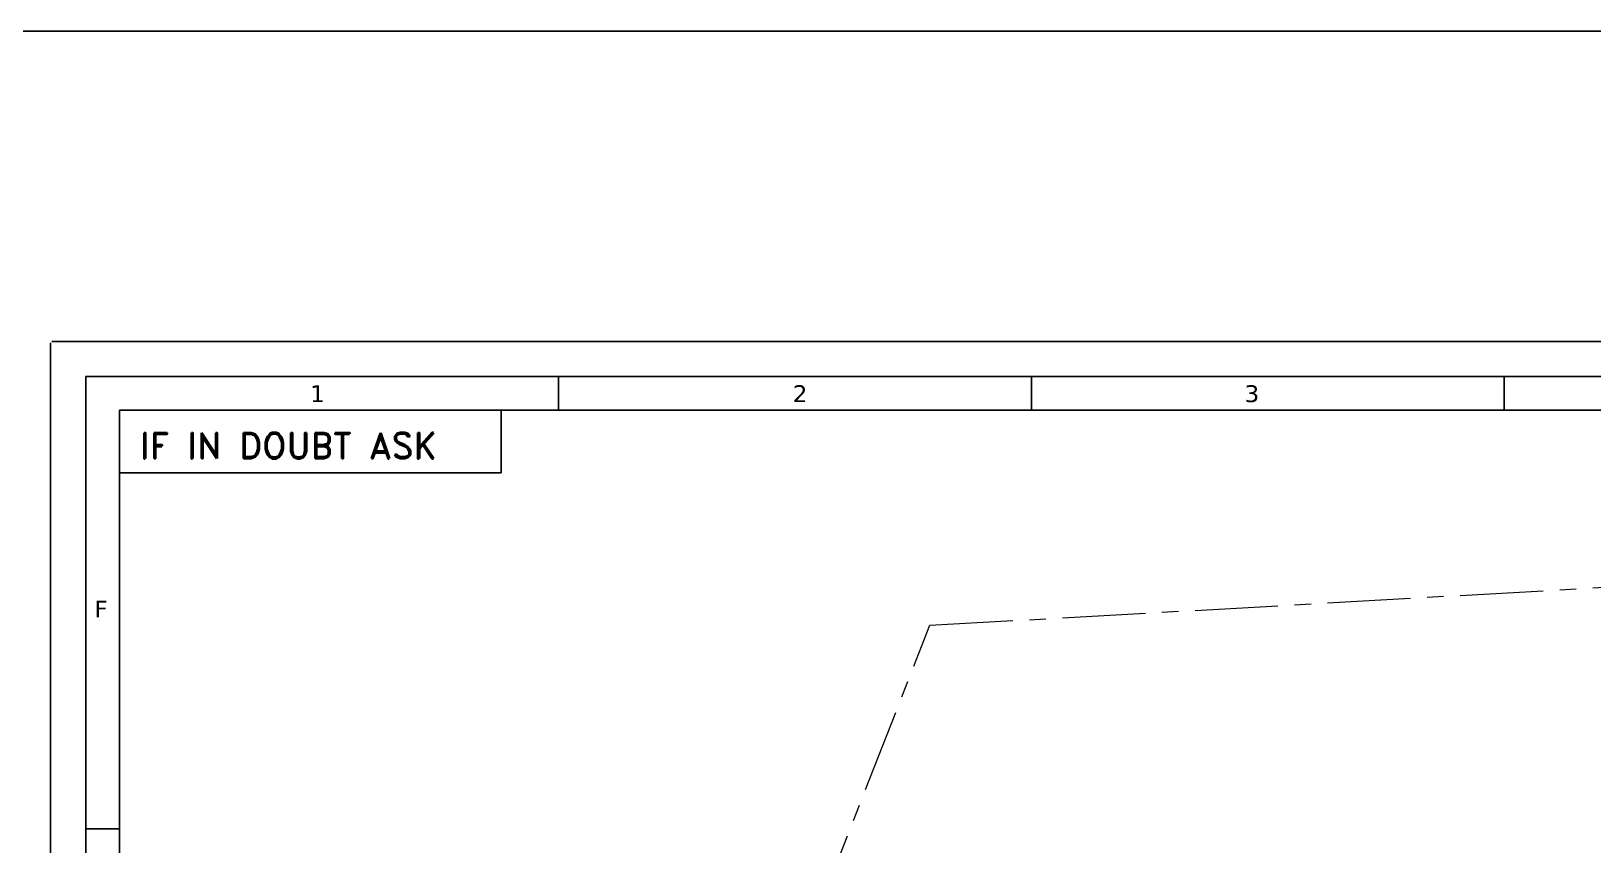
# Model space of a CAD drawing. Extents: x 1878645 to 3043969, y -1160829 to -603973.
# Drawn here: x 2073098 to 2108940, y -642762 to -624080 of the extents above; entities that cross this region are included whole.
import ezdxf

# ---------------------------------------------------------------- set-up
doc = ezdxf.new("R2010")
doc.units = 0
doc.header["$LTSCALE"] = 100
doc.linetypes.add('Center', pattern=[50.8, 31.75, -6.35, 6.35, -6.35])
doc.layers.add('A-SITE-BDRY', color=6, linetype='Center', lineweight=70)
doc.layers.add('Dim', color=3, linetype='Continuous')
doc.styles.add('ROMAND', font='romand__.ttf', dxfattribs={"height": 5})
doc.styles.get("Standard").update_dxf_attribs({"font": 'verdana.ttf'})

msp = doc.modelspace()

# ---------------------------------------------------------------- linework, layer by layer
at = {"color": 35}
for p, q in [((2073542.98585, -631232.38349), (2073542.98585, -695136.68266)), ((2161508.29237, -631201.37704), (2073573.9923, -631201.37704))]:
    msp.add_line(p, q, dxfattribs=at)
for p, q in [((2160702.1246, -632007.54481), (2074349.15362, -632007.54481)), ((2074349.15362, -632007.54481), (2074349.15362, -694330.51489)), ((2085201.41209, -632007.54481), (2085201.41209, -632782.70613)), ((2096053.67056, -632007.54481), (2096053.67056, -632782.70613)), ((2106905.92903, -632007.54481), (2106905.92903, -632782.70613)), ((2160702.1246, -632782.70613), (2075124.31494, -632782.70613)), ((2075124.31494, -632782.70613), (2075124.31494, -694330.51489)), ((2083884.88351, -634223.269), (2083884.88351, -632782.70613)), ((2075124.31494, -634223.269), (2083884.88351, -634223.269)), ((2074349.15362, -642394.70649), (2075124.31494, -642394.70649))]:
    msp.add_line(p, q)
at = {"layer": 'A-SITE-BDRY', "lineweight": 5, "ltscale": 0.6}
msp.add_lwpolyline([(2088922.65551, -650012.93328), (2093724.9074, -637722.64885), (2157592.15637, -634116.2596), (2157391.32321, -646146.71592)], dxfattribs=at)
at = {"layer": 'Dim'}
msp.add_lwpolyline([(2068708.258, -624079.55158), (2460808.93685, -624079.55158), (2460808.93685, -699809.46868), (2068708.258, -699809.46868)], close=True, dxfattribs=at)

# ---------------------------------------------------------------- texts
for s, p in [('1', (2079499.76654, -632597.26059)), ('2', (2090576.32467, -632597.26059)), ('3', (2100945.86849, -632597.26059)), ('F', (2074550.66633, -637543.02302))]:
    msp.add_text(s, height=387.58066).set_placement(p)
at = {"style": 'ROMAND'}
msp.add_text('IF IN DOUBT ASK', height=591.4024039, dxfattribs=at).set_placement((2075586.71735, -633891.43846))

doc.saveas('drawing.dxf')
